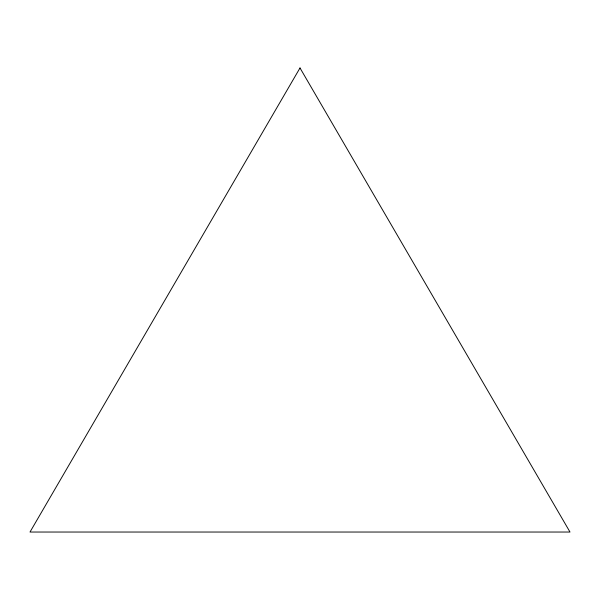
<?xml version="1.0" encoding="UTF-8"?>
<svg xmlns="http://www.w3.org/2000/svg" width="600" height="600" viewBox="0 0 600 600"><rect width="100%" height="100%" fill="white"/><g stroke="black" fill="none" stroke-linecap="round" stroke-linejoin="round"><path stroke-width="0.9" d="M300 67.965L30 532.035L570 532.035L300 67.965"/></g></svg>
